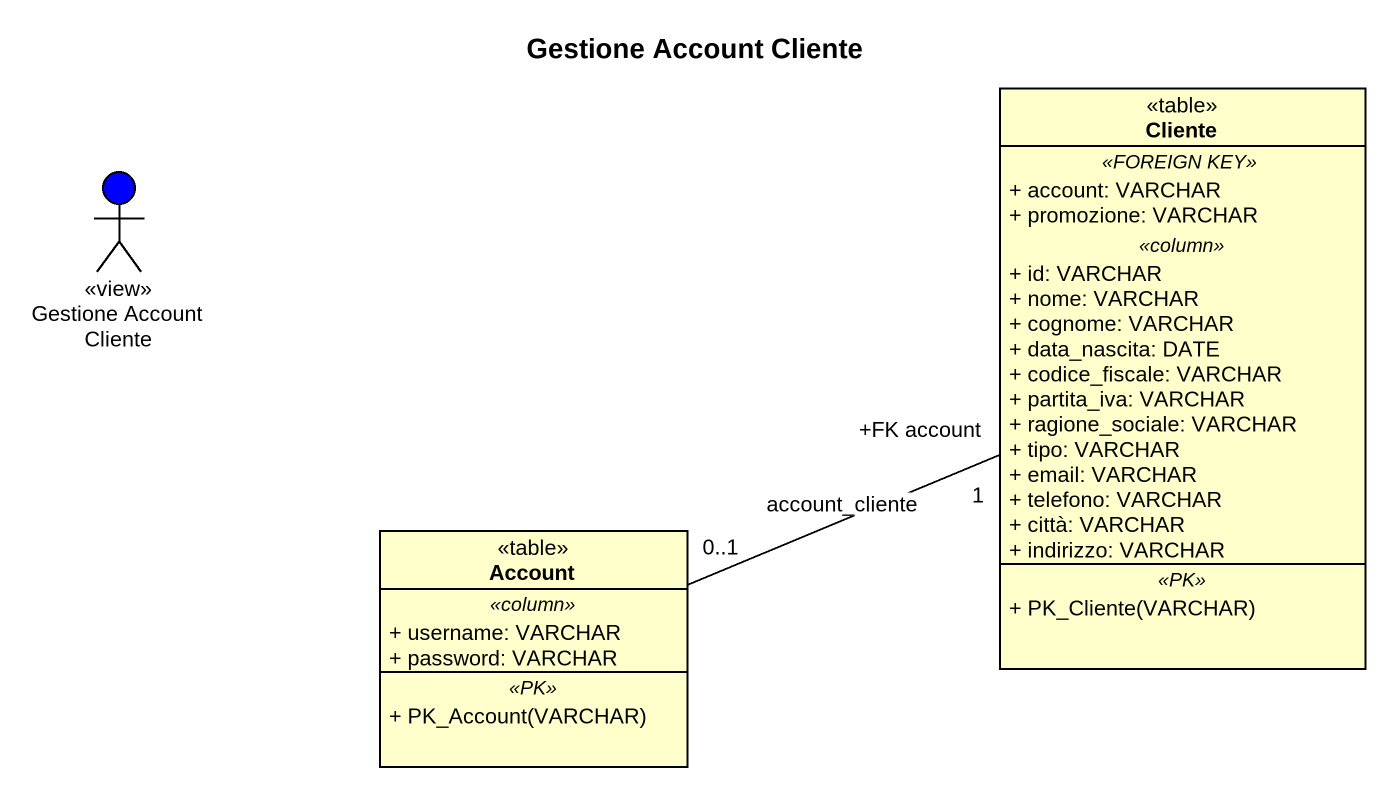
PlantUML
@startuml
title Gestione Account Cliente
allowmixing
hide circle
hide empty members
skinparam classAttributeIconSize 0
class Cliente <<table>> {
  .. <<FOREIGN KEY>> ..
  + account: VARCHAR
  + promozione: VARCHAR
  .. <<column>> ..
  + id: VARCHAR
  + nome: VARCHAR
  + cognome: VARCHAR
  + data_nascita: DATE
  + codice_fiscale: VARCHAR
  + partita_iva: VARCHAR
  + ragione_sociale: VARCHAR
  + tipo: VARCHAR
  + email: VARCHAR
  + telefono: VARCHAR
  + città: VARCHAR
  + indirizzo: VARCHAR
  .. <<PK>> ..
  + PK_Cliente(VARCHAR)
}
actor "Gestione Account Cliente" as Gestione_Account_Cliente <<view>> #0000FF
class Account <<table>> {
  .. <<column>> ..
  + username: VARCHAR
  + password: VARCHAR
  .. <<PK>> ..
  + PK_Account(VARCHAR)
}
Cliente "+FK account\n1" -left- "0..1" Account : account_cliente
@enduml
